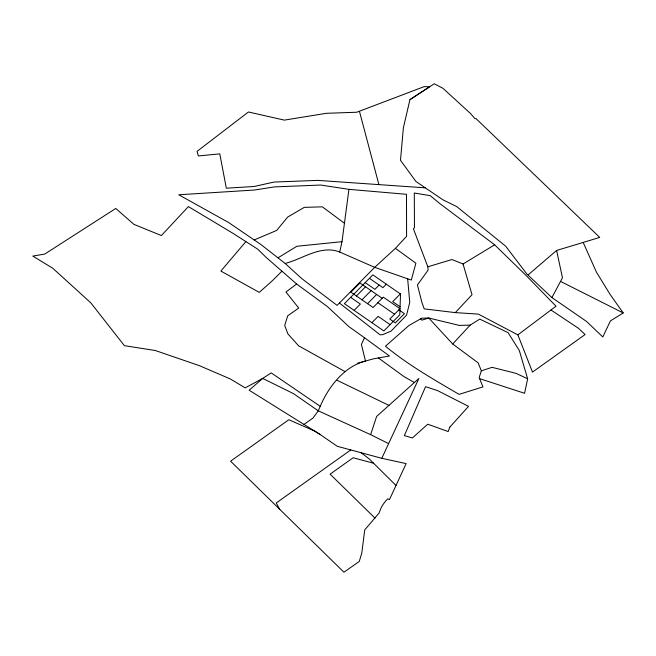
<?xml version="1.0" encoding="UTF-8"?>
<svg xmlns="http://www.w3.org/2000/svg" width="656" height="656" viewBox="0 0 656 656"><rect width="100%" height="100%" fill="white"/><g stroke="black" fill="none" stroke-linecap="round" stroke-linejoin="round"><path stroke-width="0.98" d="M395.429 248.345L415.888 263.22L411.304 280.063L374.683 267.336L339.726 252.043L342.006 241.679L348.926 189.354L406.482 194.291L406.597 236.299L395.429 248.345L374.683 267.336L337.094 305.376L301.629 278.505L285.155 263.45L261.154 244.713L228.493 222.441L178.735 194.775L254.741 190.01L274.38 186.903L320.776 185.041L348.926 189.354M452.681 343.974L478.158 362.891L481.348 370.82L479.142 377.61L482.988 386.892L459.052 394.363C433.821 379.521 408.057 364.908 385.466 346.22L408.877 325.548L421.734 318.209L428.753 318.012L452.681 343.974L470.163 325.122L479.757 319.119L508.064 332.617L519.331 350.558L527.645 378.774L524.579 393.288L479.561 378.619M583.192 242.441L599.715 237.398L475.936 118.539L474.928 118.654L470.59 113.603L442.915 88.273L434.215 83.779L409.951 99.638L403.374 127.748L400.488 160.294L415.929 181.474L442.923 199.818L456.756 206.599L505.719 246.238L526.916 274.077L551.893 297.57L586.554 321.456L602.807 336.971L610.4 320.923L623.2 312.953L609.965 294.216L596.452 272.174L583.192 242.441L556.616 250.444L528.187 274.848M388.524 443.579L370.624 434.657L376.634 416.437L418.864 378.504L381.8 458.298L337.266 446.31L320.251 434.584L249.141 390.213L262.654 378.414L271.223 372.903L320.218 406.31L318.258 410.82L312.978 418.069L304.015 424.383M370.624 434.657L318.258 410.82L293.593 393.682L262.654 378.414L245.205 387.868L230.264 378.922L199.44 365.679L155.3 350.517L124.41 345.671L90.823 302.867L52.849 268.304L32.8 256.086L44.739 254.077L115.792 208.452L133.947 224.385L161.392 235.561L188.403 206.591L233.29 233.52L257.8 249.214L266.246 257.496L296.61 283.982L327.401 306.573L349.008 326.721L364.506 337.742L361.407 344.449L365.49 361.038C344.121 366.524 328.525 386.81 320.218 406.31M551.893 297.57L562.463 277.775L556.616 250.444M245.836 241.654L220.883 271.067L259.268 292.387L272.707 280.407L281.867 271.264M381.8 458.298L406.13 463.62L389.475 499.569L387.745 498.847L387.122 499.454A42.952 35.859 1.6 0 0 381.193 507.678L378.979 513.181L364.752 529.876L361.784 553.082L359.258 561.454L343.941 572.221L230.576 461.184L288.829 419.733L314.642 431.058L320.251 434.584M455.28 312.617L472.025 294.733L463.054 263.991L451.935 259.538L427.827 266.795L428.089 270.124L417.437 284.95L421.865 302.285L424.211 308.878L455.28 312.617L478.339 314.109L517.871 334.88L532.492 372.091L585.086 334.552L578.625 328.394L550.974 309.993M356.421 295.979L365.515 286.779M361.981 299.825L371.075 290.624M354.125 310.386L360.365 304.072L350.648 297.348M379.16 285.048L374.92 289.345L365.195 282.621M386.327 284.196L382.915 287.648L369.443 278.324M367.54 303.671L376.634 294.47M371.911 322.686L378.151 316.372L390.09 324.63M400.357 293.896L392.698 301.645L400.07 306.737M296.61 283.982L285.959 292.043L298.742 308.066L287.705 315.831L284.712 325.409L287.877 333.847L298.587 345.802L345.122 371.649M517.871 334.88L556.026 306.196L526.383 275.766L494.64 244.811L439.405 203.262L430.262 195.652L414.289 193.012L414.477 227.714L413.395 228.772L427.827 266.795M350.771 449.942L276.25 502.972L279.776 509.523M409.951 99.638L429.688 86.756L424.145 86.633L356.757 112.233L326.376 113.308L284.343 120.122L248.444 111.987L197.005 151.405L198.407 155.948L219.785 153.857L226.328 188.19L254.151 186.484L274.019 182.056L317.734 180.375L425.293 187.837M278.144 257.742L296.914 246.254L342.006 241.679M463.054 263.991L494.64 244.811M254.102 239.981L276.717 230.404L287.664 217.07L304.253 207.378L322.35 206.837L344.646 223.401M285.155 263.45C302.875 258.899 321.046 244.614 339.726 252.043M481.348 370.82L492.041 367.327L516.059 373.362L527.645 378.774M357.438 363.276L373.338 358.865L389.475 356.019L364.506 337.742M470.163 325.122L459.29 325.409L428.753 318.012L421.865 320.161L420.57 318.873M373.682 463.267L353.158 457.749L330.099 474.157L374.986 518.101M414.42 382.514L404.096 376.683L378.414 357.971M337.077 380.3L389.016 405.416M560.495 281.383L623.2 312.953M361.185 452.747L369.295 458.979L396.003 485.465M382.194 298.308L359.964 282.933L350.87 292.141L373.1 307.516L383.325 297.16L399.996 308.697L389.771 319.046L395.33 322.891L404.424 313.683L398.864 309.845M377.864 302.687L394.543 314.216M339.414 303.039L380.095 334.798L382.727 334.658L391.115 331.075L406.556 315.159L409.754 302.367L407.647 278.792M378.799 184.213L359.48 111.463M400.529 294.019L399.775 314.831L383.85 330.952L344.4 303.662L372.854 274.872L400.529 294.019M449.803 427.171L448.155 431.541L427.72 424.202L412.427 437.946L404.358 435.625L425.564 386.679L437.527 390.582L468.532 406.351L449.803 427.171"/></g></svg>
